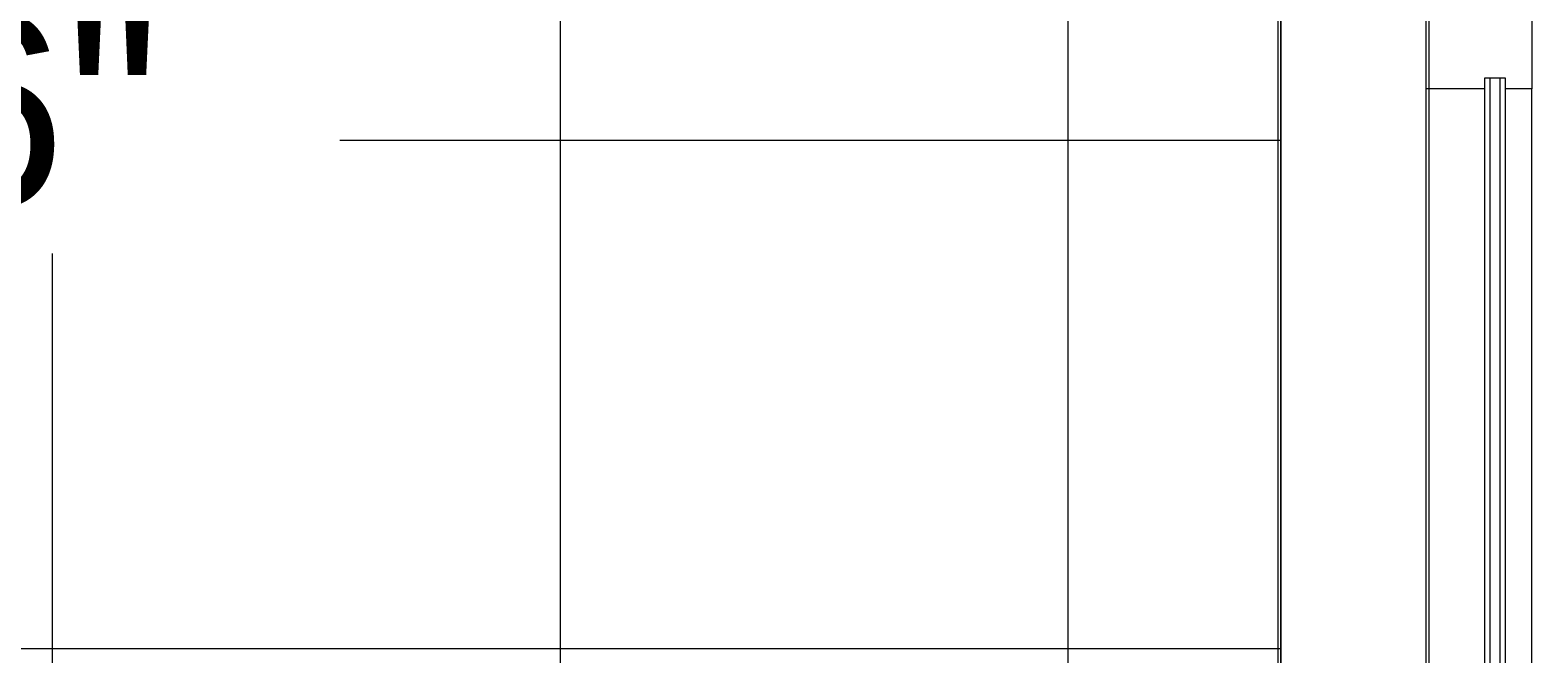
# Model space of a CAD drawing. Header units: inches. Extents: x -1206 to 1060, y -822 to 854.
# Drawn here: x 67 to 137.9, y -98.2 to -68.8 of the extents above; entities that cross this region are included whole.
import ezdxf

# ---------------------------------------------------------------- set-up
doc = ezdxf.new("R2010")
doc.units = ezdxf.units.IN
doc.header["$MEASUREMENT"] = 0
doc.linetypes.add('X1$0$IMPORT-2DASHES', pattern=[163.1999989663522, 71.99999854320616, -24.00000029661524, 9.599999766650162, -24.00000029661524, 9.599999766650162, -24.00000029661524])
for name, color, linetype, lineweight in [('X1$0$18_0109_REV_dwg _7_', 8, 'Continuous', 9), ('X1$0$A-Anno-Revs-FinF', 7, 'Continuous', 9), ('X1$0$A-CLNG', 13, 'Continuous', 13), ('X1$0$A-CLNG-PATT', 13, 'Continuous', 13), ('X1$0$A-WALL', 113, 'Continuous', 13), ('X1$0$ArchiCAD Windows_Pen_No__4', 7, 'Continuous', 9), ('X1$0$G-ANNO-DIMS', 111, 'Continuous', 9), ('X1$0$GLZ_GLAZING', 7, 'Continuous', 9)]:
    doc.layers.add(name, color=color, linetype=linetype, lineweight=lineweight)
doc.styles.add('X1$0$Arial', font='arial.ttf', dxfattribs={"height": 8.999999999999991})

# ---------------------------------------------------------------- blocks, each defined once
blk = doc.blocks.new('X1$0$Walls 11 - Walls 1-5282433-FIRST FLOOR RCP')
at = {"layer": 'X1$0$A-WALL', "lineweight": 9}
for p, q in [((126.0705229517903, 236.0558798546584), (126.0705229517905, 386.0558798546577)), ((133.0705229489789, 374.0558798546585), (133.0705229489788, 248.0558798546583))]:
    blk.add_line(p, q, dxfattribs=at)
blk = doc.blocks.new('X1$0$18_0109_REV_dwg _7__window-fixed-5632552-FIRST FLOOR RCP')
at = {"layer": 'X1$0$ArchiCAD Windows_Pen_No__4', "color": 253, "linetype": 'X1$0$IMPORT-2DASHES'}
for p, q in [((-6640.095691805847, 3788.311224593985), (-6677.595691805847, 3788.311224593985)), ((-6640.087879305847, 3783.311224593983), (-6677.595691805847, 3783.311224593983))]:
    blk.add_line(p, q, dxfattribs=at)
at = {"layer": 'X1$0$ArchiCAD Windows_Pen_No__4', "color": 253, "flags": 128}
blk.add_lwpolyline([(-6681.170494955451, 3788.311224593985), (-6679.595691805846, 3788.311224593985), (-6678.020888656235, 3788.311224593985)], dxfattribs=at)
at = {"layer": 'X1$0$GLZ_GLAZING', "color": 253}
for p, q in [((-6639.587879306196, 3786.811224593982), (-6678.095691778954, 3786.811224593982)), ((-6678.095691778954, 3786.315852171224), (-6639.595691806197, 3786.315852171224))]:
    blk.add_line(p, q, dxfattribs=at)
at = {"layer": 'X1$0$GLZ_GLAZING', "color": 253, "flags": 128}
blk.add_lwpolyline([(-6677.595691805847, 3783.311224593985), (-6681.595691805847, 3783.311224593985), (-6681.595691805847, 3786.061224593985), (-6681.095691805846, 3786.061224593985), (-6681.095691805846, 3787.061224593985), (-6681.595691805847, 3787.061224593985), (-6681.595691805847, 3788.311224593985), (-6677.595691805847, 3788.311224593985), (-6677.595691805847, 3787.061224593985), (-6678.095691805846, 3787.061224593985), (-6678.095691805846, 3786.061224593985), (-6677.595691805847, 3786.061224593985)], close=True, dxfattribs=at)
blk.add_lwpolyline([(-6639.587879306196, 3786.061224593982), (-6639.587879306196, 3787.061224593982), (-6678.095691778954, 3787.061224593982), (-6678.095691778954, 3786.065130843985), (-6639.587879306196, 3786.065130843985)], dxfattribs=at)
blk = doc.blocks.new('X1$0$18_0109_REV_dwg _7_-5631515-FIRST FLOOR RCP')
at = {"layer": 'X1$0$A-Anno-Revs-FinF', "color": 253}
blk.add_line((-6240.689988332143, 2799.066321040758), (-6240.689988332143, 2949.066321040758), dxfattribs=at)
at = {"rotation": 270}
blk.add_blockref('X1$0$18_0109_REV_dwg _7__window-fixed-5632552-FIRST FLOOR RCP', (-10017.00121292613, -3826.529370765088), dxfattribs=at)
blk = doc.blocks.new('X1')
at = {"layer": 'X1$0$A-CLNG-PATT'}
h = blk.add_hatch(dxfattribs=at)
h.set_pattern_fill('FP1_23', color=256, style=0, pattern_type=2)
h.set_pattern_definition([(90, (68.013, -49.98), (24, -1.469576158976824e-15), []), (0, (68.013, -49.98), (0, -24), [])])
h.paths.add_polyline_path([(-27.98680375499032, -160.9441201453454), (101.0705229517918, -160.9441201453454), (101.0705229517918, -123.9441201453419), (126.0705229517897, -123.9441201453419), (126.0705229517902, 13.9851245794365), (-27.98680375498486, 13.9851245794365), (-27.98680375499032, -121.6812050477134)], flags=0)
h.paths.add_polyline_path([(19.45119377725194, -121.6812050477134), (-3.951149972747884, -121.6812050477134), (-3.951149972747884, -98.27886129771285), (19.45119377725211, -98.27886129771336), (19.45119377725194, -119.8312611575047)], flags=0)
h.paths.add_polyline_path([(91.83936812001467, -121.6812050477129), (68.4370243700145, -121.6812050477129), (68.43702437001467, -98.27886129771336), (91.83936812001484, -98.27886129771319), (91.83936812001467, -119.8312611575047)], flags=0)
h.paths.add_polyline_path([(17.99842631217615, -49.68120504771371), (-3.951149972747884, -49.68120504771252), (-3.951149972747884, -26.27886129771354), (19.45119377725228, -26.27886129771354), (19.45119377725211, -49.68120504771354)], flags=0)
h.paths.add_polyline_path([(68.43702437001467, -49.68120504771354), (68.43702437001484, -26.27886129771337), (91.83936812001467, -26.27886129771337), (91.83936812001484, -49.68120504771303), (71.23155131217611, -49.68120504771337)], flags=0)
at = {"layer": 'X1$0$A-CLNG'}
blk.add_line((126.0705229517899, 13.98512457943676), (126.0705229517897, -123.9441201453416), dxfattribs=at)
at = {"layer": 'X1$0$18_0109_REV_dwg _7_', "color": 253}
blk.add_blockref('X1$0$18_0109_REV_dwg _7_-5631515-FIRST FLOOR RCP', (6366.63045028049, -2922.602787536267), dxfattribs=at)
at = {"layer": 'X1$0$A-WALL', "lineweight": 9}
blk.add_blockref('X1$0$Walls 11 - Walls 1-5282433-FIRST FLOOR RCP', (0, -359.9999999999999), dxfattribs=at)
at = {"layer": 'X1$0$G-ANNO-DIMS', "insert": (41.10434848508818, -68.05646724366899), "char_height": 9, "width": 38.23472022955523, "attachment_point": 1, "line_spacing_factor": 0.9417779076525876, "style": 'X1$0$Arial', "bg_fill": 3, "box_fill_scale": 1.25, "bg_fill_color": 256, "bg_fill_true_color": 13158600, "bg_fill_transparency": 0}
blk.add_mtext('8\' - 6"', dxfattribs=at)

msp = doc.modelspace()

# ---------------------------------------------------------------- block references
at = {"color": 253}
msp.add_blockref('X1', (0, 0), dxfattribs=at)

doc.saveas('drawing.dxf')
